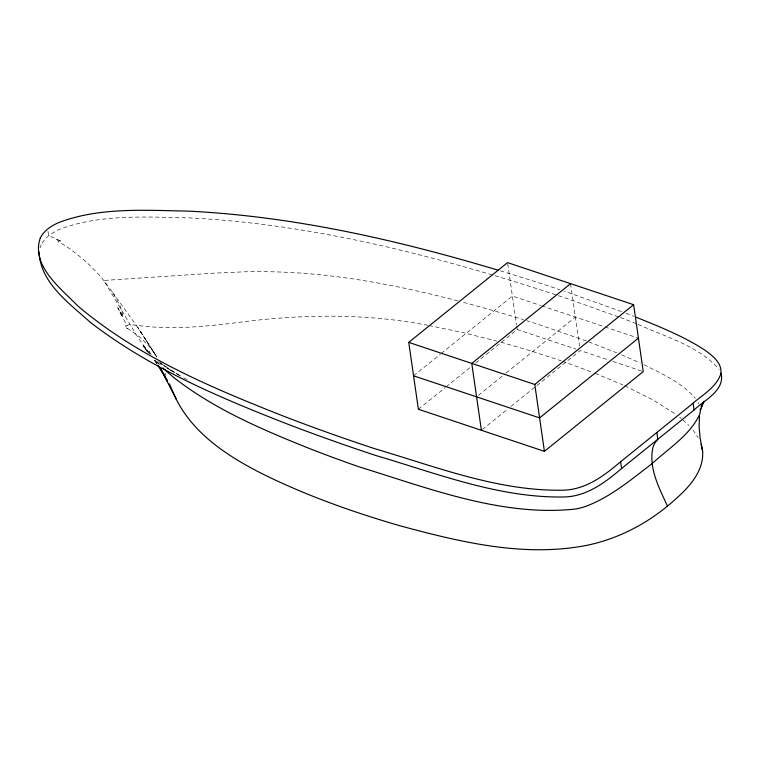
<?xml version="1.0" encoding="UTF-8"?>
<svg xmlns="http://www.w3.org/2000/svg" width="760" height="760" viewBox="0 0 760 760"><rect width="100%" height="100%" fill="white"/><g stroke="black" fill="none" stroke-linecap="round" stroke-linejoin="round"><path stroke-width="0.57" stroke-dasharray="3.8 2.85" d="M122.445 315.419L122.73 315.409A2.071 1.282 51.1 0 0 122.692 315.153L122.417 313.88A80.693 49.761 51.1 0 0 121.572 310.507L120.783 307.847A23.674 14.601 51.1 0 0 120.07 305.9L112.603 292.353L103.778 280.44A106.694 65.797 51.1 0 0 93.736 269.24L92.321 267.805A109.896 67.763 51.1 0 0 77.529 254.704L69.654 248.748A68.087 41.99 51.1 0 0 64.002 245.024L59.375 242.402A8.845 5.453 51.1 0 1 58.672 241.993L58.577 241.936M40.005 247.826L41.258 244.73M427.804 325.327C363.299 312.731 297.027 314.279 232.18 323.256C207.071 326.163 181.773 328.615 156.475 327.209A152.893 83.495 -8.2 0 1 138.472 325.536L129.647 324.558A4.189 2.289 -8.2 0 0 127.566 325.233L126.511 326.087A4.189 2.289 -8.2 0 0 126.112 327.408L131.489 331.18A152.893 83.495 -8.2 0 1 141.882 338.988L150.29 347.615L156.883 356.867M413.563 375.81L440.344 354.198M441.275 353.447L512.392 296.058L540.521 305.444M418.38 409.25L445.17 387.638M446.091 386.887L471.029 366.766M475.646 363.033L517.208 329.498L575.728 349.03M478.43 395.361L505.21 373.749M506.141 372.998L575.406 317.101M482.324 429.552L507.262 409.421M510.957 406.438L535.895 386.317M536.817 385.567L580.231 350.541L608.361 359.926M59.66 240.768L58.13 241.043L58.168 241.613A1.976 1.216 51.1 0 0 58.453 241.841M428.934 325.527L462.298 332.424L496.669 341.031M457.89 300.894C408.12 287.916 357.513 277.618 306.185 273.514A367.555 200.725 -8.2 0 0 244.976 271.795L213.598 273.163L103.778 280.44L136.572 335.331L147.193 350.721M463.524 302.375L482.144 307.448A1353.284 739.033 -8.2 0 1 523.497 319.675M500.897 342.18L530.993 350.959L561.222 360.81M541.652 305.824L638.428 338.143M612.864 361.437L643.245 371.573M562.314 361.199L593.294 372.58M586.435 341.002L537.767 324.197A1353.284 739.033 -8.2 0 0 526.803 320.701M618.469 316.815L569.344 299.345A1993.071 1088.425 -8.2 0 0 475.152 269.933C381.776 243.086 285.978 222.613 188.727 217.863C146.233 217.008 101.821 214.073 61.123 228.703A42.522 23.227 -8.2 0 0 48.611 235.857A42.522 23.227 -8.2 0 0 41.325 244.739M588.753 341.858L616.683 352.763M621.566 311.581L568.375 292.572A1993.071 1088.425 -8.2 0 0 564.186 291.156M620.322 317.509L636.889 323.893M626.003 313.272L633.716 316.264M595.203 373.322L623 384.997M637.982 324.33C665.808 337.126 698.478 345.638 719.226 369.474M621.651 354.834L640.176 362.957M624.796 385.823L653.277 400.026L676.257 414.57M643.976 364.733C662.178 373.853 681.786 382.584 695.362 398.287M59.451 240.578L60.306 241.005L59.233 240.473M183.673 377.739L187.691 379.962M180.652 376.077L166.963 368.049L177.641 374.404M179.692 375.526L160.113 362.976L173.898 372.4M127.575 328.795L126.635 328.177M158.773 361.627L166.174 367.127M679.678 417.202L681.302 418.551M682.936 419.89L688.931 425.505M148.884 353.01L145.578 349.762L147.193 351.433M157.301 362.358L158.878 364.012M149.577 353.381L142.671 344.613L147.564 351.13M157.396 361.883L161.3 366.139M147.677 351.433L143.336 346.398L147.696 351.51M692.892 429.913L698.212 437.674M56.639 239.134L57.731 240.682M154.555 360.44L157.349 364.163M122.35 315.295L119.804 310.945A14.107 8.702 51.1 0 1 118.626 309.159L117.828 307.772M112.603 292.353L137.835 327.541L154.869 353.733M151.097 354.284L149.207 351.338L151.031 354.302M154.888 360.183L158.052 365.094M154.689 360.24L157.13 364.192M117.695 307.534L126.939 325.669M160.455 363.27L161.272 364.895M698.212 402.581L698.943 404.082M120.013 312.113L122.113 316.777L120.507 312.645M164.977 373.084L166.012 375.563M125.448 325.546L126.103 327.408M570.589 283.66L579.567 345.923M507.737 263.767L516.543 324.881M516.705 326.03L517.208 329.498M47.994 231.353L48.649 235.866A67.859 41.838 51.1 0 1 60.306 240.996M500.279 270.835A1993.071 1088.425 -8.2 0 1 559.987 289.75M59.66 240.758A2.508 1.548 51.1 0 1 60.182 240.948M158.678 363.774A367.555 200.725 -8.2 0 1 155.287 360.221M149.577 353.695A367.555 200.725 -8.2 0 1 147.184 350.721M146.177 340.394L137.835 327.541L156.845 357.095L146.177 340.394"/><path stroke-width="1.14" d="M699.475 415.967L699.095 426.607L700.14 438.311L702.611 451.079C704.311 474.686 683.639 492.394 667.461 506.15C643.786 525.54 615.609 539.676 585.494 545.594C523.108 557.413 459.562 541.899 399.427 525.625C353.324 512.202 307.828 496.109 264.66 474.971C229.871 457.596 194.389 435.176 176.329 399.409L160.559 368.534M39.121 251.959C40.118 282.767 69.293 303.231 89.993 322.059C148.333 367.241 216.97 396.492 285.228 423.206A1993.071 1088.425 -8.2 0 0 375.849 455.506C437.38 473.594 499.558 498.294 564.604 496.964C586.995 496.251 605.292 482.41 621.575 468.521L694.07 410.02C704.52 399.845 725.04 390.697 721.135 373.207M700.777 409.82L702.62 404.31M40.28 237.956C30.666 265.705 61.094 288.667 77.776 305.919C137.873 356.858 211.641 387.809 284.259 416.433A1993.071 1088.425 -8.2 0 0 374.87 448.733C436.401 466.82 498.579 491.52 563.625 490.19C586.017 489.478 604.314 475.637 620.606 461.748L690.831 405.08C701.223 395.589 715.511 388.331 720.642 374.471C722.959 363.375 712.291 355.452 704.358 349.819C683.107 335.958 659.309 326.667 635.911 317.119M703.76 401.726L701.128 407.217L704.073 401.251M408.747 342.37L507.566 262.618L633.612 304.703L643.245 371.573L544.417 451.335L418.38 409.25L408.747 342.37L534.783 384.455L633.612 304.703M570.589 283.66L471.76 363.413L481.403 430.293M638.428 338.143L539.6 417.895L413.563 375.81M157.738 365.18L167.494 380.998L160.607 368.543M176.329 399.409L169.366 383.828M667.461 506.15C659.243 488.11 648.498 468.207 652.85 447.773A44.593 27.493 51.1 0 1 655.215 442.51L657.827 439.27L656.849 432.497M701.109 444.239L702.611 451.079M693.091 403.247L694.07 410.02M620.606 461.748L621.575 468.521M534.783 384.455L544.417 451.335M40.346 237.965A42.522 23.227 -8.2 0 1 47.642 229.083A42.256 23.075 -8.2 0 1 58.596 222.623C99.56 207.005 144.77 210.358 187.748 211.09C285.01 215.84 380.798 236.312 474.173 263.159A1993.071 1088.425 -8.2 0 1 498.113 270.18M700.245 408.756A45.334 24.757 -8.2 0 1 699.732 414.333C689.88 435.28 668.714 448.305 652.184 463.552C631.275 479.503 610.546 497.097 585.618 506.426A45.334 24.757 -8.2 0 1 576.061 508.981C502.331 517.066 429.913 488.613 360.459 467.295A1353.284 739.033 -8.2 0 1 308.037 447.963C261.791 429.419 215.317 409.498 175.579 378.917A367.555 200.725 -8.2 0 1 162.934 367.963"/></g></svg>
